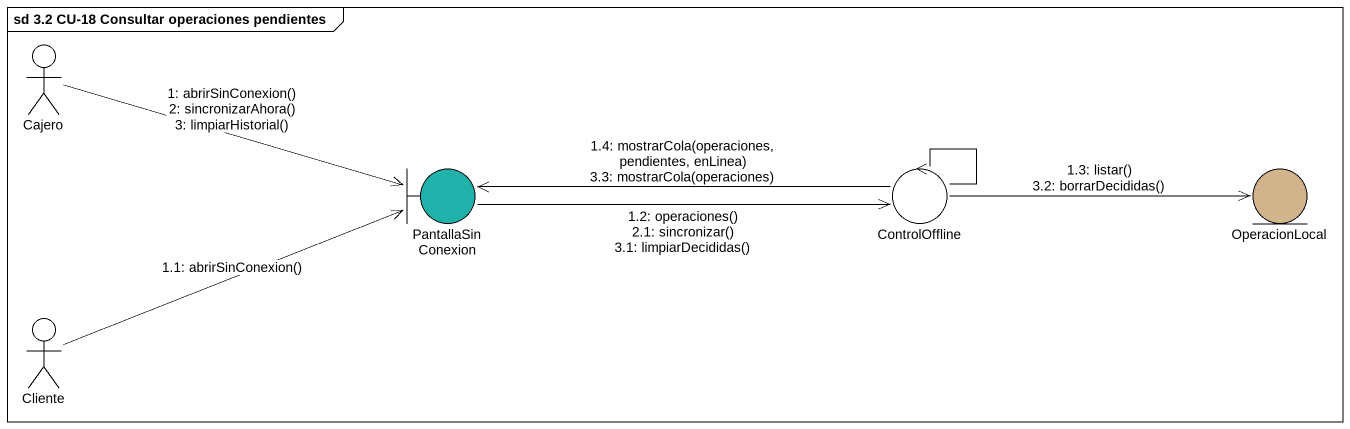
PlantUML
@startuml
mainframe sd 3.2 CU-18 Consultar operaciones pendientes
actor Cajero
boundary PantallaSinConexion #20B2AA
control ControlOffline
entity OperacionLocal #D2B48C
actor Cliente
ControlOffline -- ControlOffline
Cajero -right-> PantallaSinConexion : 1: abrirSinConexion()\n2: sincronizarAhora()\n3: limpiarHistorial()
Cliente -right-> PantallaSinConexion : 1.1: abrirSinConexion()
PantallaSinConexion -right-> ControlOffline : 1.2: operaciones()\n2.1: sincronizar()\n3.1: limpiarDecididas()
ControlOffline -right-> OperacionLocal : 1.3: listar()\n3.2: borrarDecididas()
ControlOffline -left-> PantallaSinConexion : 1.4: mostrarCola(operaciones, pendientes, enLinea)\n3.3: mostrarCola(operaciones)
@enduml
